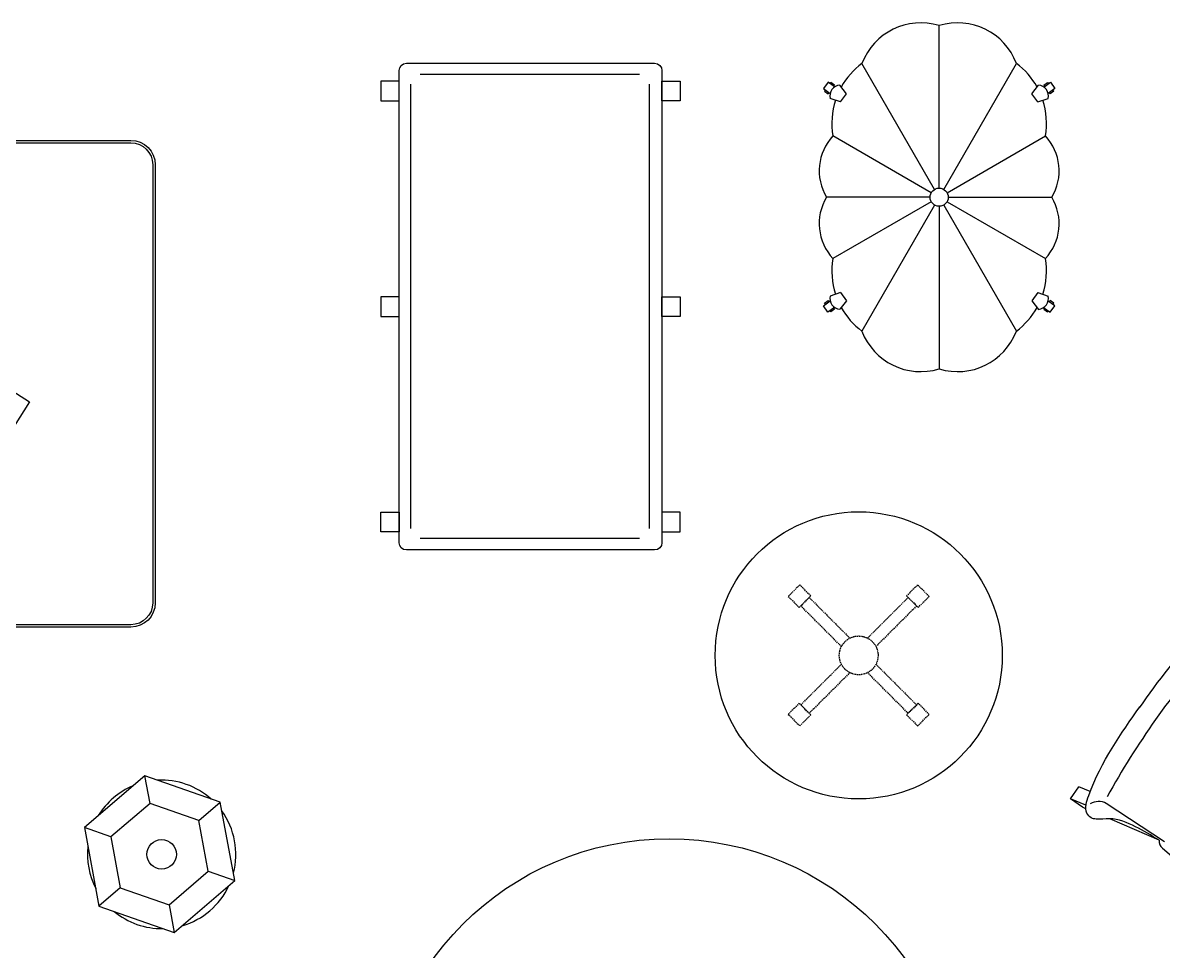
# Model space of a CAD drawing. Header units: millimetres. Extents: x -38686 to 870903, y -23218 to 232707.
# Drawn here: x 38394 to 40738, y 24834 to 26742 of the extents above; entities that cross this region are included whole.
import ezdxf

# ---------------------------------------------------------------- set-up
doc = ezdxf.new("R2010")
doc.units = ezdxf.units.MM
doc.header["$LTSCALE"] = 10
doc.linetypes.add('HIDDEN', pattern=[0.375, 0.25, -0.125])
doc.layers.add('40 - Detail Outline', color=142, linetype='Continuous')

msp = doc.modelspace()

# ---------------------------------------------------------------- linework, layer by layer
at = {"layer": '40 - Detail Outline', "color": 252}
for p, q in [((40277.397, 26402.075), (40277.483, 26736.089)), ((40268.053, 26399.574), (40118.676, 26658.458)), ((40286.739, 26399.57), (40436.25, 26658.376)), ((40261.212, 26392.737), (40059.044, 26509.528)), ((40293.576, 26392.728), (40495.805, 26509.416)), ((40258.706, 26383.395), (40045.722, 26383.449)), ((40261.207, 26374.051), (40058.979, 26257.364)), ((40268.045, 26367.21), (40118.534, 26108.404)), ((40277.387, 26364.704), (40277.301, 26030.69)), ((40286.73, 26367.205), (40436.108, 26108.322)), ((40293.572, 26374.043), (40495.74, 26257.252)), ((40296.077, 26383.385), (40509.061, 26383.33))]:
    msp.add_line(p, q, dxfattribs=at)
at = {"layer": '40 - Detail Outline', "color": 251}
for p, q in [((39661.821, 26635.744), (39210.773, 26635.744)), ((39190.773, 26615.744), (39190.773, 25703.167)), ((39681.821, 25703.167), (39681.821, 26615.744)), ((39210.773, 25683.167), (39661.821, 25683.167)), ((38655.813, 25138.195), (38645.213, 25194.949)), ((38755.912, 25102.904), (38799.762, 25140.461)), ((38575.201, 25069.153), (38520.751, 25088.35)), ((38775.398, 24998.57), (38829.849, 24979.373)), ((38594.687, 24964.819), (38550.837, 24927.262)), ((38694.786, 24929.528), (38705.386, 24872.774))]:
    msp.add_line(p, q, dxfattribs=at)
at = {"layer": '40 - Detail Outline', "color": 0}
for p, q in [((40086.768, 26596.004), (40073.135, 26613.784)), ((40468.125, 26595.906), (40481.767, 26613.679)), ((40074.77, 26579.242), (40053.544, 26586.414)), ((40074.77, 26579.242), (40086.768, 26596.004)), ((40480.115, 26579.138), (40468.125, 26595.906)), ((40480.115, 26579.138), (40501.344, 26586.299)), ((40074.669, 26187.642), (40053.439, 26180.481)), ((40074.669, 26187.642), (40086.659, 26170.874)), ((40480.014, 26187.538), (40468.016, 26170.776)), ((40480.014, 26187.538), (40501.24, 26180.365)), ((40086.659, 26170.874), (40073.017, 26153.101)), ((40468.016, 26170.776), (40481.648, 26152.996)), ((40587.766, 25162.493), (40564.526, 25172.288)), ((40578.856, 25134.19), (40547.059, 25147.59)), ((40578.591, 25127.243), (40571.757, 25130.123)), ((40740.222, 25059.265), (40620.848, 25138.13)), ((40729.264, 25062.413), (40628.103, 25106.517))]:
    msp.add_line(p, q, dxfattribs=at)
for points in [[(39182.688, 26658.703), (39692.688, 26658.703, -0.41421356), (39707.688, 26643.703), (39707.688, 25673.703, -0.41421356), (39692.688, 25658.703), (39182.688, 25658.703, -0.41421356), (39167.688, 25673.703), (39167.688, 26643.703, -0.41421356)], [(37716.298, 26500.162), (38616.298, 26500.162, -0.41421356), (38666.298, 26450.162), (38666.298, 25550.162, -0.41421356), (38616.298, 25500.162), (37716.298, 25500.162, -0.41421356), (37666.298, 25550.162), (37666.298, 26450.162, -0.41421356)], [(37716.298, 26495.162), (38616.298, 26495.162, -0.41421356), (38661.298, 26450.162), (38661.298, 25550.162, -0.41421356), (38616.298, 25505.162), (37716.298, 25505.162, -0.41421356), (37671.298, 25550.162), (37671.298, 26450.162, -0.41421356)]]:
    msp.add_lwpolyline(points, format="xyb", close=True, dxfattribs=at)
for points in [[(39167.688, 26621.726), (39129.951, 26621.726), (39129.951, 26581.206), (39167.688, 26581.206)], [(39707.688, 26621.726), (39745.425, 26621.726), (39745.425, 26581.206), (39707.688, 26581.206)], [(39167.688, 26178.963), (39129.951, 26178.963), (39129.951, 26138.443), (39167.688, 26138.443)], [(39707.688, 26178.963), (39745.425, 26178.963), (39745.425, 26138.443), (39707.688, 26138.443)], [(39167.688, 25695.68), (39129.951, 25695.68), (39129.951, 25736.2), (39167.688, 25736.2)], [(39707.688, 25695.68), (39745.425, 25695.68), (39745.425, 25736.2), (39707.688, 25736.2)]]:
    msp.add_lwpolyline(points, close=True, dxfattribs=at)
for points in [[(40062.648, 26609.931), (40049.006, 26619.697), (40039.656, 26606.635), (40053.573, 26596.673)], [(40043.778, 26603.685), (40041.973, 26601.164), (40049.53, 26595.755), (40051.334, 26598.276)], [(40060.684, 26611.338), (40062.324, 26613.629), (40054.768, 26619.038), (40053.128, 26616.746)], [(40492.252, 26609.821), (40505.899, 26619.579), (40515.242, 26606.512), (40501.321, 26596.558)], [(40494.217, 26611.226), (40492.578, 26613.518), (40500.137, 26618.923), (40501.776, 26616.631)], [(40511.119, 26603.564), (40512.922, 26601.043), (40505.363, 26595.638), (40503.56, 26598.16)], [(40062.532, 26156.959), (40048.884, 26147.201), (40039.541, 26160.267), (40053.463, 26170.221)], [(40043.664, 26163.215), (40041.861, 26165.737), (40049.42, 26171.142), (40051.223, 26168.62)], [(40060.566, 26155.554), (40062.205, 26153.261), (40054.646, 26147.857), (40053.007, 26150.149)], [(40492.135, 26156.848), (40505.778, 26147.083), (40515.127, 26160.145), (40501.211, 26170.106)], [(40494.1, 26155.442), (40492.46, 26153.151), (40500.016, 26147.742), (40501.656, 26150.033)], [(40511.006, 26163.095), (40512.81, 26165.616), (40505.254, 26171.024), (40503.45, 26168.504)], [(38098.371, 25930.283), (38057.97, 25956.141), (38162.758, 26119.868), (38408.157, 25962.809), (38344.137, 25862.78)], [(40571.757, 25130.123), (40547.059, 25147.59), (40564.526, 25172.288)]]:
    msp.add_lwpolyline(points, dxfattribs=at)
at = {"layer": '40 - Detail Outline', "color": 251, "linetype": 'HIDDEN'}
for points in [[(39989.848, 25540.577), (40013.61, 25564.339), (39990.946, 25587.003), (39967.184, 25563.241)], [(40210.465, 25564.339), (40234.227, 25540.577), (40256.891, 25563.241), (40233.129, 25587.003)], [(40013.61, 25319.96), (39989.848, 25343.722), (39967.184, 25321.058), (39990.946, 25297.297)], [(40234.227, 25343.722), (40210.465, 25319.96), (40233.129, 25297.297), (40256.891, 25321.058)]]:
    msp.add_lwpolyline(points, close=True, dxfattribs=at)
for points in [[(40076.579, 25460.327), (39993.089, 25543.817), (40010.37, 25561.099), (40093.86, 25477.609)], [(40130.215, 25477.609), (40213.705, 25561.099), (40230.987, 25543.817), (40147.497, 25460.327)], [(40093.86, 25406.691), (40010.37, 25323.201), (39993.089, 25340.482), (40076.579, 25423.972)], [(40147.497, 25423.972), (40230.987, 25340.482), (40213.705, 25323.201), (40130.215, 25406.691)]]:
    msp.add_lwpolyline(points, dxfattribs=at)
at = {"layer": '40 - Detail Outline', "color": 7}
for points in [[(38550.837, 24927.262), (38705.386, 24872.774), (38829.849, 24979.373), (38799.762, 25140.461), (38645.213, 25194.949), (38520.751, 25088.35)], [(38594.687, 24964.819), (38694.786, 24929.528), (38775.398, 24998.57), (38755.912, 25102.904), (38655.813, 25138.195), (38575.201, 25069.153)]]:
    msp.add_lwpolyline(points, close=True, dxfattribs=at)
at = {"layer": '40 - Detail Outline', "color": 0}
msp.add_lwpolyline([(40729.264, 25062.413, 0.30343143), (40736.647, 25046.443), (41033.438, 24792.62, 0.06587297), (41040.389, 24788.791)], format="xyb", dxfattribs=at)
for centre, radius in [((40277.392, 26383.39), 18.686), ((40112.038, 25442.15), 294.996), ((39722.51, 24465.481), 600)]:
    msp.add_circle(centre, radius, dxfattribs=at)
at = {"layer": '40 - Detail Outline', "color": 251, "linetype": 'HIDDEN'}
msp.add_circle((40112.038, 25442.15), 39.847, dxfattribs=at)
at = {"layer": '40 - Detail Outline', "color": 7}
msp.add_circle((38679.599, 25033.429), 30.406, dxfattribs=at)
at = {"layer": '40 - Detail Outline', "color": 0}
for centre, radius, start, end in [((40239.708, 26612.115), 129.602, 73.054301, 159.048345), ((40315.193, 26612.095), 129.602, 20.922157, 106.916201), ((40210.752, 26535.187), 153.863, 126.757659, 150.992317), ((40344.11, 26535.153), 153.863, 28.978185, 53.212843), ((40075.377, 26591.483), 22.413, 95.739155, 193.069786), ((40479.514, 26591.379), 22.413, 346.900716, 84.231347), ((40210.752, 26535.187), 153.863, 161.997788, 189.599729), ((40344.11, 26535.153), 153.863, 350.370773, 17.972714), ((40136.762, 26437.573), 105.913, 137.205295, 210.731777), ((40418.049, 26437.501), 105.913, 329.238725, 42.765207), ((40136.734, 26329.279), 105.913, 149.238725, 222.765207), ((40418.021, 26329.206), 105.913, 317.205295, 30.731777), ((40210.674, 26231.627), 153.863, 170.370773, 197.972714), ((40344.032, 26231.593), 153.863, 341.997788, 9.599729), ((40075.27, 26175.401), 22.413, 166.900716, 264.231347), ((40479.407, 26175.297), 22.413, 275.739155, 13.069786), ((40210.674, 26231.627), 153.863, 208.978185, 233.212843), ((40344.032, 26231.593), 153.863, 306.757659, 330.992317), ((40239.591, 26154.684), 129.602, 200.922157, 286.916201), ((40315.075, 26154.665), 129.602, 253.054301, 339.048345), ((42105.663, 24332.82), 1694.042, 138.408076, 144.754524), ((42104.854, 24331.676), 1694.042, 144.707104, 151.053552), ((40604.876, 25106.97), 35.015, 62.861008, 119.264055)]:
    msp.add_arc(centre, radius, start, end, dxfattribs=at)
at = {"layer": '40 - Detail Outline', "color": 251}
for start, end in [(112.582512, 148.575967), (48.079415, 93.079064), (345.186422, 35.972057), (173.869967, 207.288512), (286.097151, 335.061328), (230.179624, 270.978856)]:
    msp.add_arc((38679.599, 25033.429), 152.505, start, end, dxfattribs=at)
at = {"layer": '40 - Detail Outline', "color": 0}
for points in [[(40959.995, 25388.658), (40917.63, 25425.081), (40884.589, 25469.649), (40875.952, 25495.949), (40870.172, 25504.713), (40857.948, 25509.881), (40825.133, 25494.354), (40688.276, 25334.384)], [(40729.264, 25062.413), (40680.807, 25090.222), (40627.776, 25106.526), (40600.102, 25105.907), (40589.913, 25108.437), (40580.967, 25118.24), (40584.674, 25154.354), (40689.907, 25336.69)]]:
    msp.add_spline(points, degree=3, dxfattribs=at)

doc.saveas('drawing.dxf')
